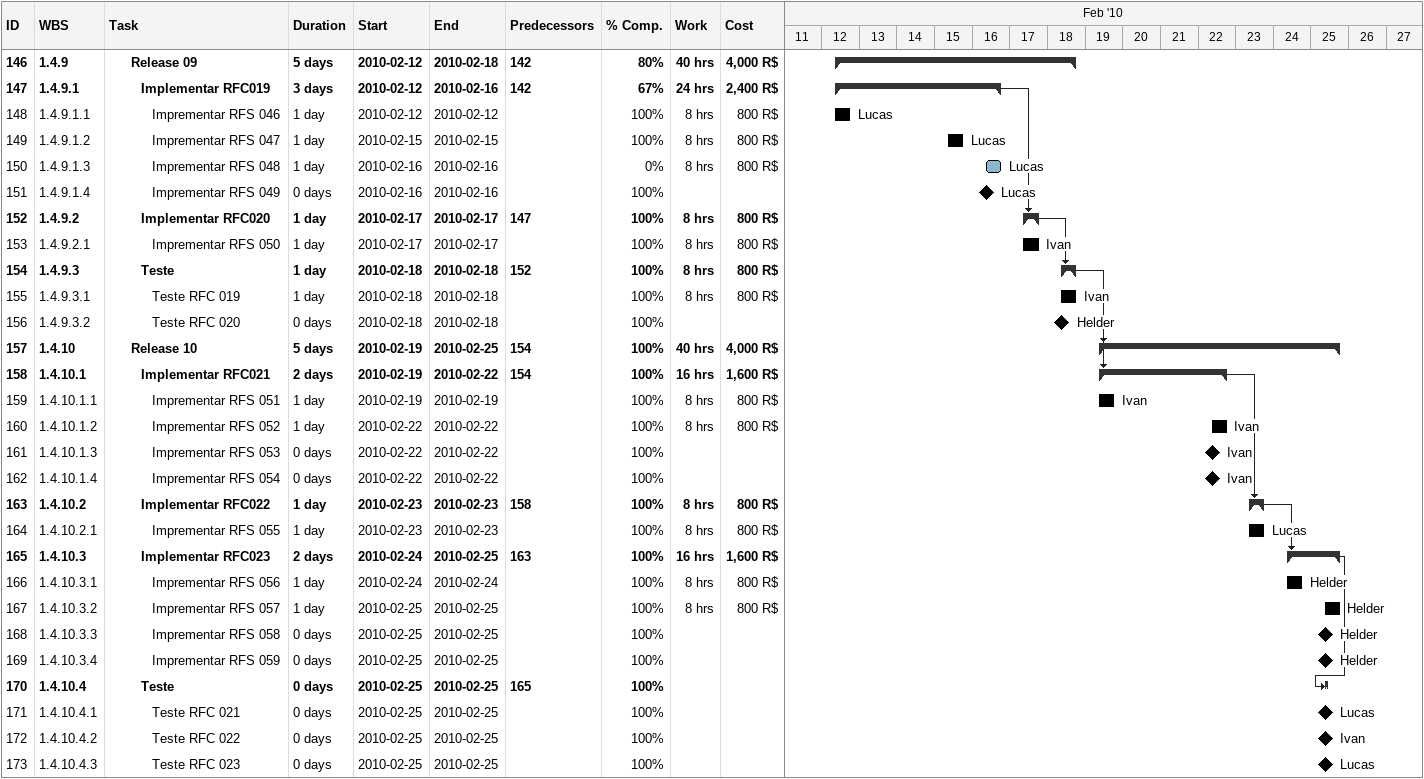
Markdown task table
| ID | WBS | Task | Duration | Start | Finish | Predecessors | Resources | % complete | Work (h) | Cost (R$) |
|---|---|---|---|---|---|---|---|---|---|---|
| 146 | 1.4.9 | **Release 09** | 5d | 2010-02-12 | 2010-02-18 | 142 |  | 80 | 40 | 4000 |
| 147 | 1.4.9.1 | **Implementar RFC019** | 3d | 2010-02-12 | 2010-02-16 | 142 |  | 67 | 24 | 2400 |
| 148 | 1.4.9.1.1 | Imprementar RFS 046 | 1d | 2010-02-12 | 2010-02-12 |  | Lucas | 100 | 8 | 800 |
| 149 | 1.4.9.1.2 | Imprementar RFS 047 | 1d | 2010-02-15 | 2010-02-15 |  | Lucas | 100 | 8 | 800 |
| 150 | 1.4.9.1.3 | Imprementar RFS 048 | 1d | 2010-02-16 | 2010-02-16 |  | Lucas | 0 | 8 | 800 |
| 151 | 1.4.9.1.4 | Imprementar RFS 049 | 0d | 2010-02-16 | 2010-02-16 |  | Lucas | 100 |  |  |
| 152 | 1.4.9.2 | **Implementar RFC020** | 1d | 2010-02-17 | 2010-02-17 | 147 |  | 100 | 8 | 800 |
| 153 | 1.4.9.2.1 | Imprementar RFS 050 | 1d | 2010-02-17 | 2010-02-17 |  | Ivan | 100 | 8 | 800 |
| 154 | 1.4.9.3 | **Teste** | 1d | 2010-02-18 | 2010-02-18 | 152 |  | 100 | 8 | 800 |
| 155 | 1.4.9.3.1 | Teste RFC 019 | 1d | 2010-02-18 | 2010-02-18 |  | Ivan | 100 | 8 | 800 |
| 156 | 1.4.9.3.2 | Teste RFC 020 | 0d | 2010-02-18 | 2010-02-18 |  | Helder | 100 |  |  |
| 157 | 1.4.10 | **Release 10** | 5d | 2010-02-19 | 2010-02-25 | 154 |  | 100 | 40 | 4000 |
| 158 | 1.4.10.1 | **Implementar RFC021** | 2d | 2010-02-19 | 2010-02-22 | 154 |  | 100 | 16 | 1600 |
| 159 | 1.4.10.1.1 | Imprementar RFS 051 | 1d | 2010-02-19 | 2010-02-19 |  | Ivan | 100 | 8 | 800 |
| 160 | 1.4.10.1.2 | Imprementar RFS 052 | 1d | 2010-02-22 | 2010-02-22 |  | Ivan | 100 | 8 | 800 |
| 161 | 1.4.10.1.3 | Imprementar RFS 053 | 0d | 2010-02-22 | 2010-02-22 |  | Ivan | 100 |  |  |
| 162 | 1.4.10.1.4 | Imprementar RFS 054 | 0d | 2010-02-22 | 2010-02-22 |  | Ivan | 100 |  |  |
| 163 | 1.4.10.2 | **Implementar RFC022** | 1d | 2010-02-23 | 2010-02-23 | 158 |  | 100 | 8 | 800 |
| 164 | 1.4.10.2.1 | Imprementar RFS 055 | 1d | 2010-02-23 | 2010-02-23 |  | Lucas | 100 | 8 | 800 |
| 165 | 1.4.10.3 | **Implementar RFC023** | 2d | 2010-02-24 | 2010-02-25 | 163 |  | 100 | 16 | 1600 |
| 166 | 1.4.10.3.1 | Imprementar RFS 056 | 1d | 2010-02-24 | 2010-02-24 |  | Helder | 100 | 8 | 800 |
| 167 | 1.4.10.3.2 | Imprementar RFS 057 | 1d | 2010-02-25 | 2010-02-25 |  | Helder | 100 | 8 | 800 |
| 168 | 1.4.10.3.3 | Imprementar RFS 058 | 0d | 2010-02-25 | 2010-02-25 |  | Helder | 100 |  |  |
| 169 | 1.4.10.3.4 | Imprementar RFS 059 | 0d | 2010-02-25 | 2010-02-25 |  | Helder | 100 |  |  |
| 170 | 1.4.10.4 | **Teste** | 0d | 2010-02-25 | 2010-02-25 | 165 |  | 100 |  |  |
| 171 | 1.4.10.4.1 | Teste RFC 021 | 0d | 2010-02-25 | 2010-02-25 |  | Lucas | 100 |  |  |
| 172 | 1.4.10.4.2 | Teste RFC 022 | 0d | 2010-02-25 | 2010-02-25 |  | Ivan | 100 |  |  |
| 173 | 1.4.10.4.3 | Teste RFC 023 | 0d | 2010-02-25 | 2010-02-25 |  | Lucas | 100 |  |  |
